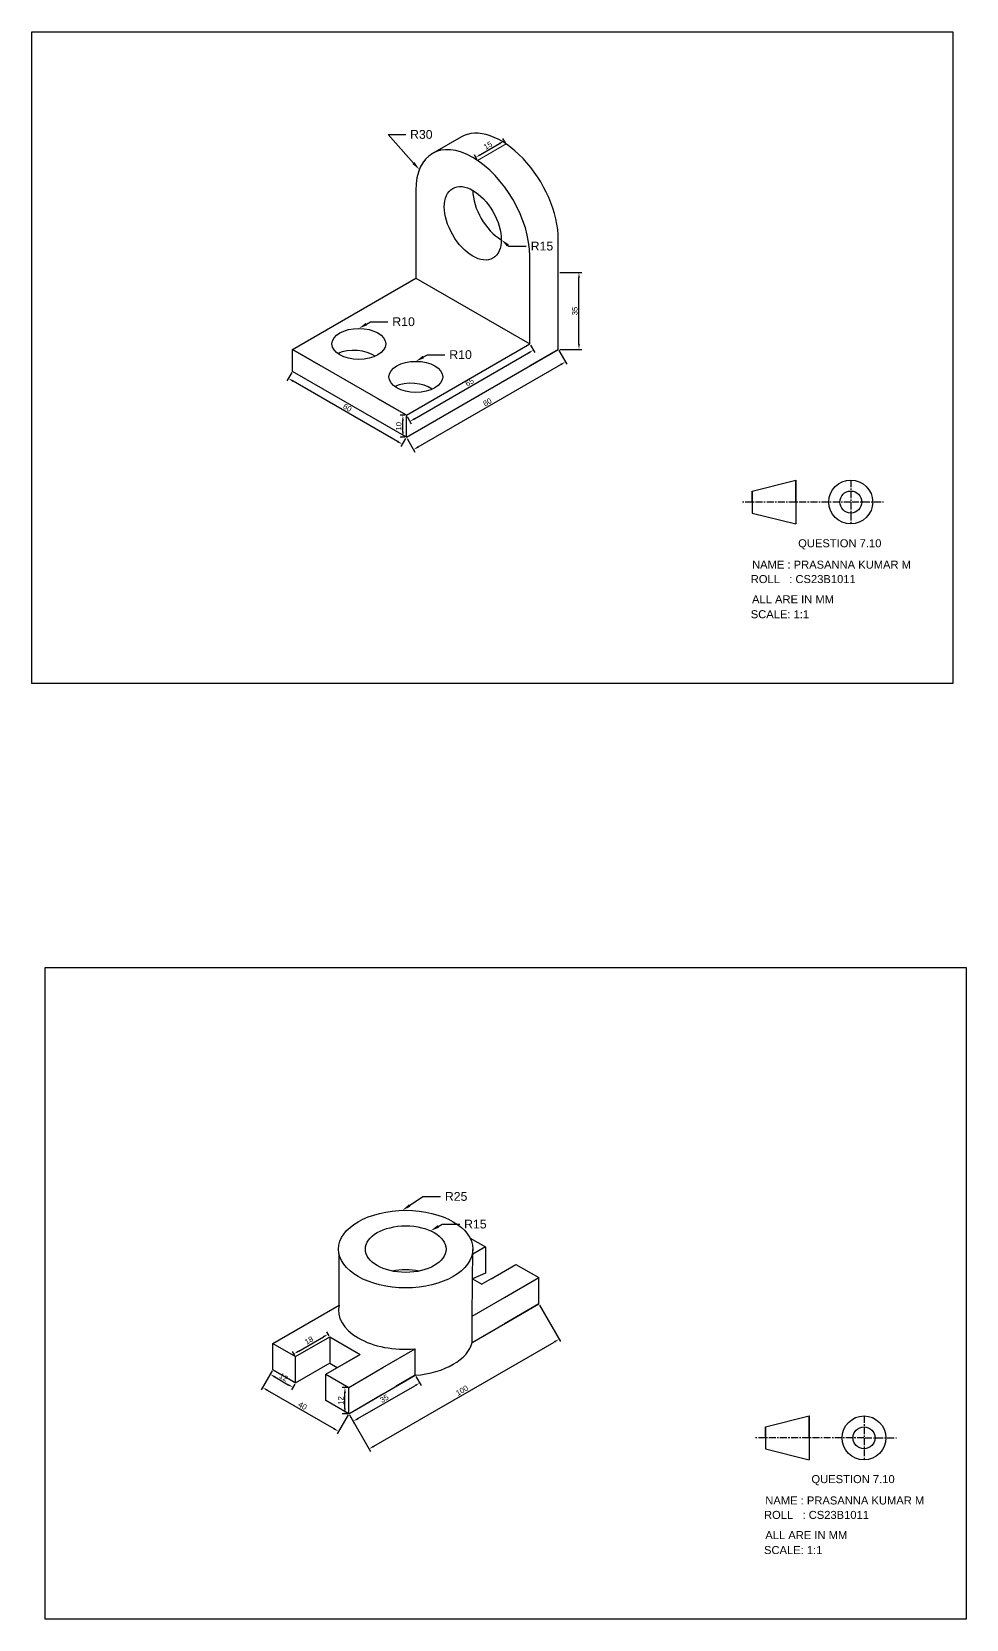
# Model space of a CAD drawing. Header units: millimetres. Extents: x -5 to 7830, y -5 to 1402.
# Drawn here: x 7404 to 7830, y 335 to 1058 of the extents above; entities that cross this region are included whole.
import ezdxf
from ezdxf import colors
from ezdxf.entities.mleader import LeaderData, LeaderLine
from ezdxf.math import Vec2, Vec3

# ---------------------------------------------------------------- set-up
doc = ezdxf.new("R2010")
doc.units = ezdxf.units.MM
doc.header["$PDMODE"] = 3
doc.header["$PDSIZE"] = 2
doc.linetypes.add('CENTER', pattern=[50.8, 31.75, -6.35, 6.35, -6.35])
doc.styles.get("Standard").update_dxf_attribs({"font": 'arial.ttf'})
doc.dimstyles.new('ISO-25', dxfattribs={"dimtxt": 2.5, "dimasz": 2.5, "dimexe": 1.25, "dimexo": 0.625, "dimtad": 1, "dimtxsty": 'Standard', "dimcen": 2.5, "dimadec": 0, "dimazin": 0, "dimtfac": 1, "dimtmove": 0, "dimatfit": 3, "dimfxl": 1, "dimarcsym": 0})

# ---------------------------------------------------------------- blocks, each defined once
blk = doc.blocks.new('*D46')
at = {"color": 0, "linetype": 'ByBlock', "lineweight": -2, "transparency": 16777216}
for p, q in [((7644.03, 913.14), (7647.61, 906.94)), ((7579.87, 869.27), (7644.82, 906.77)), ((7574.75, 873.14), (7578.33, 866.94))]:
    blk.add_line(p, q, dxfattribs=at)
at = {"color": 0, "linetype": 'ByBlock', "lineweight": 30, "transparency": 16777216}
for points in [[(7644.61, 907.13), (7645.03, 906.41), (7646.99, 908.02)], [(7579.66, 869.63), (7580.08, 868.91), (7577.7, 868.02)]]:
    blk.add_solid(points, dxfattribs=at)
at = {"layer": 'Defpoints', "color": 0, "linetype": 'ByBlock', "lineweight": 30, "transparency": 16777216}
for p in [(7643.72, 913.68), (7646.99, 908.02), (7574.44, 873.68)]:
    blk.add_point(p, dxfattribs=at)
at = {"color": 0, "linetype": 'ByBlock', "lineweight": 5, "transparency": 16777216, "insert": (7611.39, 889.67), "char_height": 2.5, "attachment_point": 5, "rotation": 30}
blk.add_mtext('80', dxfattribs=at)
blk = doc.blocks.new('*D47')
at = {"color": 0, "linetype": 'ByBlock', "lineweight": -2, "transparency": 16777216}
for p, q in [((7578.23, 882.11), (7630.19, 912.11)), ((7631.04, 915.64), (7632.98, 912.28)), ((7574.75, 883.14), (7576.69, 879.78))]:
    blk.add_line(p, q, dxfattribs=at)
at = {"color": 0, "linetype": 'ByBlock', "lineweight": 30, "transparency": 16777216}
for points in [[(7629.98, 912.47), (7630.4, 911.75), (7632.36, 913.36)], [(7578.02, 882.47), (7578.44, 881.75), (7576.07, 880.86)]]:
    blk.add_solid(points, dxfattribs=at)
at = {"layer": 'Defpoints', "color": 0, "linetype": 'ByBlock', "lineweight": 30, "transparency": 16777216}
for p in [(7630.73, 916.18), (7632.36, 913.36), (7574.44, 883.68)]:
    blk.add_point(p, dxfattribs=at)
at = {"color": 0, "linetype": 'ByBlock', "lineweight": 5, "transparency": 16777216, "insert": (7603.26, 898.76), "char_height": 2.5, "attachment_point": 5, "rotation": 30}
blk.add_mtext('65', dxfattribs=at)
blk = doc.blocks.new('*D48')
at = {"color": 0, "linetype": 'ByBlock', "lineweight": -2, "transparency": 16777216}
for p, q in [((7522.16, 903.14), (7520, 899.4)), ((7570.42, 871.74), (7522.79, 899.24)), ((7574.12, 873.14), (7571.96, 869.4))]:
    blk.add_line(p, q, dxfattribs=at)
at = {"color": 0, "linetype": 'ByBlock', "lineweight": 30, "transparency": 16777216}
for points in [[(7523, 899.6), (7522.58, 898.87), (7520.63, 900.49)], [(7570.63, 872.1), (7570.22, 871.37), (7572.59, 870.49)]]:
    blk.add_solid(points, dxfattribs=at)
at = {"layer": 'Defpoints', "color": 0, "linetype": 'ByBlock', "lineweight": 30, "transparency": 16777216}
for p in [(7520.63, 900.49), (7522.47, 903.68), (7574.44, 873.68)]:
    blk.add_point(p, dxfattribs=at)
at = {"color": 0, "linetype": 'ByBlock', "lineweight": 5, "transparency": 16777216, "insert": (7547.56, 887.13), "char_height": 2.5, "attachment_point": 5, "rotation": 330}
blk.add_mtext('60', dxfattribs=at)
blk = doc.blocks.new('*D49')
at = {"color": 0, "linetype": 'ByBlock', "lineweight": -2, "transparency": 16777216}
for p, q in [((7573.81, 883.68), (7571.61, 883.68)), ((7572.86, 876.18), (7572.86, 881.18)), ((7573.81, 873.68), (7571.61, 873.68))]:
    blk.add_line(p, q, dxfattribs=at)
at = {"color": 0, "linetype": 'ByBlock', "lineweight": 5, "transparency": 16777216}
for points in [[(7572.45, 881.18), (7573.28, 881.18), (7572.86, 883.68)], [(7572.45, 876.18), (7573.28, 876.18), (7572.86, 873.68)]]:
    blk.add_solid(points, dxfattribs=at)
at = {"layer": 'Defpoints', "color": 0, "linetype": 'ByBlock', "lineweight": 5, "transparency": 16777216}
for p in [(7572.86, 883.68), (7574.44, 883.68), (7574.44, 873.68)]:
    blk.add_point(p, dxfattribs=at)
at = {"color": 0, "linetype": 'ByBlock', "lineweight": 5, "transparency": 16777216, "insert": (7570.96, 878.68), "char_height": 2.5, "attachment_point": 5, "rotation": 90}
blk.add_mtext('10', dxfattribs=at)
blk = doc.blocks.new('*D50')
at = {"color": 0, "linetype": 'ByBlock', "lineweight": -2, "transparency": 16777216}
for p, q in [((7644.34, 948.68), (7654.38, 948.68)), ((7653.13, 916.18), (7653.13, 946.18)), ((7644.34, 913.68), (7654.38, 913.68))]:
    blk.add_line(p, q, dxfattribs=at)
at = {"color": 0, "linetype": 'ByBlock', "lineweight": 5, "transparency": 16777216}
for points in [[(7652.71, 946.18), (7653.55, 946.18), (7653.13, 948.68)], [(7652.71, 916.18), (7653.55, 916.18), (7653.13, 913.68)]]:
    blk.add_solid(points, dxfattribs=at)
at = {"layer": 'Defpoints', "color": 0, "linetype": 'ByBlock', "lineweight": 5, "transparency": 16777216}
for p in [(7643.72, 948.68), (7653.13, 948.68), (7643.72, 913.68)]:
    blk.add_point(p, dxfattribs=at)
at = {"color": 0, "linetype": 'ByBlock', "lineweight": 5, "transparency": 16777216, "insert": (7651.23, 931.18), "char_height": 2.5, "attachment_point": 5, "rotation": 90}
blk.add_mtext('35', dxfattribs=at)
blk = doc.blocks.new('*D51')
at = {"color": 0, "linetype": 'ByBlock', "lineweight": -2, "transparency": 16777216}
for p, q in [((7608.26, 1002.49), (7616.92, 1007.49)), ((7619.59, 1007.87), (7618.46, 1009.82)), ((7606.6, 1000.37), (7605.47, 1002.32))]:
    blk.add_line(p, q, dxfattribs=at)
at = {"color": 0, "linetype": 'ByBlock', "lineweight": 5, "transparency": 16777216}
for points in [[(7616.71, 1007.85), (7617.13, 1007.13), (7619.09, 1008.74)], [(7608.05, 1002.85), (7608.47, 1002.13), (7606.1, 1001.24)]]:
    blk.add_solid(points, dxfattribs=at)
at = {"layer": 'Defpoints', "color": 0, "linetype": 'ByBlock', "lineweight": 5, "transparency": 16777216}
for p in [(7619.09, 1008.74), (7619.91, 1007.33), (7606.92, 999.83)]:
    blk.add_point(p, dxfattribs=at)
at = {"color": 0, "linetype": 'ByBlock', "lineweight": 5, "transparency": 16777216, "insert": (7611.64, 1006.64), "char_height": 2.5, "attachment_point": 5, "rotation": 30}
blk.add_mtext('15', dxfattribs=at)
blk = doc.blocks.new('*D52')
at = {"color": 0, "linetype": 'ByBlock', "lineweight": -2, "transparency": 16777216}
for p, q in [((7547.54, 440.65), (7545.18, 440.65)), ((7546.43, 431.15), (7546.43, 438.15)), ((7547.54, 428.65), (7545.18, 428.65))]:
    blk.add_line(p, q, dxfattribs=at)
at = {"color": 0, "linetype": 'ByBlock', "lineweight": 5, "transparency": 16777216}
for points in [[(7546.02, 438.15), (7546.85, 438.15), (7546.43, 440.65)], [(7546.02, 431.15), (7546.85, 431.15), (7546.43, 428.65)]]:
    blk.add_solid(points, dxfattribs=at)
at = {"layer": 'Defpoints', "color": 0, "linetype": 'ByBlock', "lineweight": 5, "transparency": 16777216}
for p in [(7546.43, 440.65), (7548.17, 440.65), (7548.17, 428.65)]:
    blk.add_point(p, dxfattribs=at)
at = {"color": 0, "linetype": 'ByBlock', "lineweight": 5, "transparency": 16777216, "insert": (7544.55, 434.65), "char_height": 2.5, "attachment_point": 5, "rotation": 90}
blk.add_mtext('12', dxfattribs=at)
blk = doc.blocks.new('*D53')
at = {"color": 0, "linetype": 'ByBlock', "lineweight": -2, "transparency": 16777216}
for p, q in [((7552.36, 426.4), (7578.34, 441.4)), ((7578.79, 445.61), (7581.13, 441.57)), ((7548.48, 428.11), (7550.82, 424.07))]:
    blk.add_line(p, q, dxfattribs=at)
at = {"color": 0, "linetype": 'ByBlock', "lineweight": 5, "transparency": 16777216}
for points in [[(7578.13, 441.76), (7578.55, 441.04), (7580.5, 442.65)], [(7552.15, 426.76), (7552.57, 426.04), (7550.19, 425.15)]]:
    blk.add_solid(points, dxfattribs=at)
at = {"layer": 'Defpoints', "color": 0, "linetype": 'ByBlock', "lineweight": 5, "transparency": 16777216}
for p in [(7578.48, 446.15), (7580.5, 442.65), (7548.17, 428.65)]:
    blk.add_point(p, dxfattribs=at)
at = {"color": 0, "linetype": 'ByBlock', "lineweight": 5, "transparency": 16777216, "insert": (7564.4, 435.55), "char_height": 2.5, "attachment_point": 5, "rotation": 30}
blk.add_mtext('35', dxfattribs=at)
blk = doc.blocks.new('*D54')
at = {"color": 0, "linetype": 'ByBlock', "lineweight": -2, "transparency": 16777216}
for p, q in [((7635.08, 478.11), (7644.68, 461.49)), ((7559.62, 413.82), (7641.89, 461.32)), ((7548.48, 428.11), (7558.08, 411.49))]:
    blk.add_line(p, q, dxfattribs=at)
at = {"color": 0, "linetype": 'ByBlock', "lineweight": 5, "transparency": 16777216}
for points in [[(7641.68, 461.69), (7642.1, 460.96), (7644.05, 462.57)], [(7559.41, 414.19), (7559.83, 413.46), (7557.45, 412.57)]]:
    blk.add_solid(points, dxfattribs=at)
at = {"layer": 'Defpoints', "color": 0, "linetype": 'ByBlock', "lineweight": 5, "transparency": 16777216}
for p in [(7634.77, 478.65), (7644.05, 462.57), (7548.17, 428.65)]:
    blk.add_point(p, dxfattribs=at)
at = {"color": 0, "linetype": 'ByBlock', "lineweight": 5, "transparency": 16777216, "insert": (7599.8, 439.22), "char_height": 2.5, "attachment_point": 5, "rotation": 30}
blk.add_mtext('100', dxfattribs=at)
blk = doc.blocks.new('*D55')
at = {"color": 0, "linetype": 'ByBlock', "lineweight": -2, "transparency": 16777216}
for p, q in [((7513.22, 448.11), (7511.73, 445.54)), ((7514.52, 445.37), (7520.58, 441.87)), ((7523.61, 442.11), (7522.12, 439.54))]:
    blk.add_line(p, q, dxfattribs=at)
at = {"color": 0, "linetype": 'ByBlock', "lineweight": 5, "transparency": 16777216}
for points in [[(7514.73, 445.73), (7514.31, 445.01), (7512.35, 446.62)], [(7520.79, 442.23), (7520.37, 441.51), (7522.75, 440.62)]]:
    blk.add_solid(points, dxfattribs=at)
at = {"layer": 'Defpoints', "color": 0, "linetype": 'ByBlock', "lineweight": 5, "transparency": 16777216}
for p in [(7513.53, 448.65), (7523.92, 442.65), (7522.75, 440.62)]:
    blk.add_point(p, dxfattribs=at)
at = {"color": 0, "linetype": 'ByBlock', "lineweight": 5, "transparency": 16777216, "insert": (7518.49, 445.25), "char_height": 2.5, "attachment_point": 5, "rotation": 330}
blk.add_mtext('12', dxfattribs=at)
blk = doc.blocks.new('*D56')
at = {"color": 0, "linetype": 'ByBlock', "lineweight": -2, "transparency": 16777216}
for p, q in [((7525.35, 457.17), (7536.61, 463.67)), ((7539.2, 464.2), (7538.15, 466)), ((7523.61, 455.2), (7522.56, 457))]:
    blk.add_line(p, q, dxfattribs=at)
at = {"color": 0, "linetype": 'ByBlock', "lineweight": 5, "transparency": 16777216}
for points in [[(7536.4, 464.03), (7536.82, 463.31), (7538.78, 464.92)], [(7525.15, 457.53), (7525.56, 456.81), (7523.19, 455.92)]]:
    blk.add_solid(points, dxfattribs=at)
at = {"layer": 'Defpoints', "color": 0, "linetype": 'ByBlock', "lineweight": 5, "transparency": 16777216}
for p in [(7538.78, 464.92), (7539.51, 463.65), (7523.92, 454.65)]:
    blk.add_point(p, dxfattribs=at)
at = {"color": 0, "linetype": 'ByBlock', "lineweight": 5, "transparency": 16777216, "insert": (7530.03, 462.07), "char_height": 2.5, "attachment_point": 5, "rotation": 30}
blk.add_mtext('18', dxfattribs=at)
blk = doc.blocks.new('*D57')
at = {"color": 0, "linetype": 'ByBlock', "lineweight": -2, "transparency": 16777216}
for p, q in [((7513.22, 448.11), (7508.25, 439.51)), ((7511.04, 439.34), (7541.35, 421.84)), ((7547.86, 428.11), (7542.89, 419.51))]:
    blk.add_line(p, q, dxfattribs=at)
at = {"color": 0, "linetype": 'ByBlock', "lineweight": 5, "transparency": 16777216}
for points in [[(7511.25, 439.7), (7510.83, 438.98), (7508.87, 440.59)], [(7541.56, 422.2), (7541.14, 421.48), (7543.51, 420.59)]]:
    blk.add_solid(points, dxfattribs=at)
at = {"layer": 'Defpoints', "color": 0, "linetype": 'ByBlock', "lineweight": 5, "transparency": 16777216}
for p in [(7513.53, 448.65), (7548.17, 428.65), (7543.51, 420.59)]:
    blk.add_point(p, dxfattribs=at)
at = {"color": 0, "linetype": 'ByBlock', "lineweight": 5, "transparency": 16777216, "insert": (7527.14, 432.24), "char_height": 2.5, "attachment_point": 5, "rotation": 330}
blk.add_mtext('40', dxfattribs=at)

msp = doc.modelspace()

# ---------------------------------------------------------------- linework, layer by layer
at = {"lineweight": 30}
for p, q in [((7599.595, 1010.633), (7586.377, 1003.005)), ((7578.765, 986.184), (7578.765, 946.184)), ((7643.717, 913.684), (7643.717, 963.684)), ((7630.727, 916.184), (7630.727, 956.184)), ((7643.717, 913.684), (7643.717, 948.684)), ((7643.717, 913.684), (7643.717, 948.684)), ((7522.474, 913.684), (7578.765, 946.184)), ((7578.765, 946.184), (7630.727, 916.184)), ((7574.435, 883.684), (7522.474, 913.684)), ((7522.474, 903.684), (7522.474, 913.684)), ((7522.474, 913.684), (7535.464, 906.184)), ((7574.435, 883.684), (7630.727, 916.184)), ((7574.435, 883.684), (7630.727, 916.184)), ((7574.435, 873.684), (7643.717, 913.684)), ((7643.717, 913.684), (7630.727, 906.184)), ((7574.435, 873.684), (7522.474, 903.684)), ((7574.435, 883.684), (7561.445, 891.184)), ((7574.435, 873.684), (7574.435, 883.684)), ((7574.435, 873.684), (7574.435, 883.684)), ((7603.486, 508.717), (7610.523, 504.654)), ((7543.839, 478.154), (7543.839, 501.154)), ((7604.46, 473.154), (7604.768, 503.551)), ((7610.523, 504.654), (7604.745, 501.318)), ((7610.523, 504.654), (7610.523, 492.654)), ((7610.523, 492.654), (7604.631, 490.055)), ((7613.121, 490.154), (7624.379, 496.654)), ((7624.379, 496.654), (7634.771, 490.654)), ((7604.631, 490.055), (7608.791, 487.654)), ((7613.121, 490.154), (7608.791, 487.654)), ((7619.183, 481.654), (7634.771, 490.654)), ((7634.771, 478.654), (7634.771, 490.654)), ((7513.528, 460.654), (7543.839, 478.154)), ((7604.46, 473.154), (7619.183, 481.654)), ((7604.46, 461.154), (7634.771, 478.654)), ((7634.771, 478.654), (7619.183, 469.654)), ((7604.46, 461.154), (7604.46, 473.154)), ((7523.92, 454.654), (7539.509, 463.654)), ((7523.92, 454.654), (7539.509, 463.654)), ((7539.509, 463.654), (7539.509, 451.654)), ((7539.509, 463.654), (7553.365, 455.654)), ((7604.46, 461.154), (7613.121, 466.154)), ((7513.528, 448.654), (7513.528, 460.654)), ((7513.528, 460.654), (7523.92, 454.654)), ((7513.528, 448.654), (7513.528, 460.654)), ((7563.757, 449.654), (7578.48, 458.154)), ((7578.48, 446.154), (7578.48, 458.154)), ((7513.528, 448.654), (7523.92, 442.654)), ((7523.92, 442.654), (7513.528, 448.654)), ((7523.92, 442.654), (7523.92, 454.654)), ((7523.92, 442.654), (7538.689, 451.181)), ((7537.777, 446.654), (7553.365, 455.654)), ((7537.777, 446.654), (7552.546, 455.181)), ((7538.689, 451.181), (7539.509, 451.654)), ((7539.509, 451.654), (7542.973, 449.654)), ((7548.169, 440.654), (7563.757, 449.654)), ((7537.777, 434.654), (7537.777, 446.654)), ((7537.777, 446.654), (7548.169, 440.654)), ((7548.169, 428.654), (7578.48, 446.154)), ((7548.169, 428.654), (7578.48, 446.154)), ((7578.48, 446.154), (7569.819, 441.154)), ((7548.169, 428.654), (7537.777, 434.654)), ((7548.169, 428.654), (7537.777, 434.654)), ((7548.169, 428.654), (7548.169, 440.654)), ((7548.169, 428.654), (7548.169, 440.654)), ((7548.169, 428.654), (7563.757, 437.654))]:
    msp.add_line(p, q, dxfattribs=at)
at = {"color": 3, "linetype": 'ByBlock', "lineweight": 5}
for p, q in [((7606.915, 999.827), (7619.905, 1007.327)), ((7643.717, 913.684), (7630.727, 906.184))]:
    msp.add_line(p, q, dxfattribs=at)
for p, q in [((7732.061, 849.139), (7752.061, 854.139)), ((7752.061, 844.139), (7752.061, 854.139)), ((7752.061, 854.139), (7752.061, 834.139)), ((7732.061, 844.139), (7732.061, 849.139)), ((7732.061, 849.139), (7732.061, 839.139)), ((7732.061, 839.139), (7752.061, 834.139)), ((7738.109, 422.631), (7758.109, 427.631)), ((7758.109, 417.631), (7758.109, 427.631)), ((7758.109, 427.631), (7758.109, 407.631)), ((7738.109, 417.631), (7738.109, 422.631)), ((7738.109, 422.631), (7738.109, 412.631)), ((7738.109, 412.631), (7758.109, 407.631))]:
    msp.add_line(p, q)
at = {"linetype": 'CENTER', "ltscale": 0.1}
for p, q in [((7777.061, 854.139), (7777.061, 834.139)), ((7732.061, 844.139), (7727.513, 844.139)), ((7752.061, 844.139), (7732.061, 844.139)), ((7777.061, 844.139), (7752.061, 844.139)), ((7777.506, 844.204), (7791.903, 844.204)), ((7783.109, 427.631), (7783.109, 407.631)), ((7738.109, 417.631), (7733.561, 417.631)), ((7758.109, 417.631), (7738.109, 417.631)), ((7783.109, 417.631), (7758.109, 417.631)), ((7783.553, 417.696), (7797.951, 417.696))]:
    msp.add_line(p, q, dxfattribs=at)
for points in [[(7403.654, 1058.47), (7823.654, 1058.47), (7823.654, 761.47), (7403.654, 761.47)], [(7409.702, 631.963), (7829.702, 631.963), (7829.702, 334.963), (7409.702, 334.963)]]:
    msp.add_lwpolyline(points, close=True)
for centre, radius in [((7777.061, 844.139), 10), ((7777.061, 844.139), 5), ((7783.109, 417.631), 10), ((7783.109, 417.631), 5)]:
    msp.add_circle(centre, radius)
at = {"lineweight": 30}
for centre, major_axis, start_param, end_param in [((7617.737, 978.684), (18.371, -31.82), 7.0685835, 9.4288677), ((7604.746, 971.184), (18.371, -31.82), 0.7853982, 3.9269908), ((7617.737, 978.684), (9.186, -15.91), 3.9269908, 5.4977871), ((7550.537, 906.184), (-12.247, 0), 3.806374, 5.3603328), ((7576.518, 891.184), (-12.247, 0), 3.806374, 5.3603328), ((7574.15, 483.654), (-18.371, 0), 4.3725521, 5.0522259), ((7574.15, 475.654), (-30.619, 0), -0.1418971, 1.7126934), ((7574.15, 463.654), (-30.619, 0), 7.9958787, 9.2828809)]:
    msp.add_ellipse(centre, major_axis=major_axis, ratio=0.5773503, start_param=start_param, end_param=end_param, dxfattribs=at)
for centre, major_axis in [((7604.746, 971.184), (9.186, -15.91)), ((7552.785, 916.184), (-12.247, 0)), ((7578.765, 901.184), (-12.247, 0)), ((7574.15, 503.654), (-30.619, 0)), ((7574.15, 503.654), (-18.371, 0))]:
    msp.add_ellipse(centre, major_axis=major_axis, ratio=0.5773503, dxfattribs=at)

# ---------------------------------------------------------------- texts
for s, height, p in [('QUESTION 7.10', 3.64682, (7753.072, 823.515)), ('ROLL   : CS23B1011', 3.64682, (7731.447, 807.203)), ('NAME : PRASANNA KUMAR M', 3.64682, (7732.041, 813.78)), ('ALL ARE IN MM', 3.64682, (7732.041, 797.993)), ('SCALE: 1:1', 3.6468, (7731.447, 791.182)), ('QUESTION 7.10', 3.64682, (7759.12, 397.007)), ('NAME : PRASANNA KUMAR M', 3.64682, (7738.089, 387.272)), ('ROLL   : CS23B1011', 3.64682, (7737.495, 380.695)), ('ALL ARE IN MM', 3.64682, (7738.089, 371.485)), ('SCALE: 1:1', 3.6468, (7737.495, 364.675))]:
    msp.add_text(s, height=height).set_placement(p)

# ---------------------------------------------------------------- dimensions: what is measured, and where the dimension line sits
at = {"color": 3, "linetype": 'ByBlock', "lineweight": 5}
for p1, p2, distance, picture, middle in [((7606.915, 999.827), (7619.905, 1007.327), 1.634, '*D51', (7611.642, 1006.639)), ((7643.717, 913.684), (7643.717, 948.684), -9.412, '*D50', (7651.227, 931.184)), ((7574.435, 883.684), (7630.727, 916.184), -3.26, '*D47', (7603.261, 898.757)), ((7574.435, 873.684), (7643.717, 913.684), -6.539, '*D46', (7611.395, 889.668)), ((7574.435, 873.684), (7522.474, 903.684), 3.693, '*D48', (7547.559, 887.132)), ((7548.169, 428.654), (7634.771, 478.654), -18.567, '*D54', (7599.803, 439.221)), ((7523.92, 454.654), (7539.509, 463.654), 1.461, '*D56', (7530.033, 462.066)), ((7513.528, 448.654), (7548.169, 428.654), -9.311, '*D57', (7527.143, 432.237)), ((7513.528, 448.654), (7523.92, 442.654), -2.349, '*D55', (7518.489, 445.248)), ((7548.169, 428.654), (7578.48, 446.154), -4.046, '*D53', (7564.396, 435.547))]:
    dim = msp.add_aligned_dim(p1=p1, p2=p2, distance=distance, dimstyle='ISO-25', dxfattribs=at)
    dim.commit()
    dim.dimension.update_dxf_attribs({"geometry": picture, "text_midpoint": middle})
for base, p1, p2, picture, middle in [((7572.863, 883.684), (7574.435, 873.684), (7574.435, 883.684), '*D49', (7570.962, 878.684)), ((7546.432, 440.654), (7548.169, 428.654), (7548.169, 440.654), '*D52', (7544.552, 434.654))]:
    dim = msp.add_linear_dim(base=base, p1=p1, p2=p2, angle=90, dimstyle='ISO-25', dxfattribs=at)
    dim.commit()
    dim.dimension.update_dxf_attribs({"geometry": picture, "text_midpoint": middle})

# ---------------------------------------------------------------- leaders
ml = msp.add_multileader_mtext('Standard', dxfattribs=at)
ml.set_content('R30', color=3)
ml.set_leader_properties()
ml.build(insert=Vec2(0, 0))
ctx = ml.context
ctx.base_point, ctx.plane_origin = Vec3(7574.136, 1011.648), Vec3(7562.736, 1014.582)
notes = []
notes.append((ctx, [(0, (1, 1, 0), (7566.136, 1011.648), (1, 0), 8, [(0, [(7580.369, 995.634)], 0, [])])]))
ctx.mtext.insert, ctx.mtext.flow_direction = Vec3(7576.136, 1013.684), 5
ml = msp.add_multileader_mtext('Standard', dxfattribs=at)
ml.set_content('R15', color=3)
ml.set_leader_properties()
ml.build(insert=Vec2(0, 0))
ctx = ml.context
ctx.base_point, ctx.plane_origin = Vec3(7629.136, 960.75), Vec3(7617.737, 963.684)
notes.append((ctx, [(0, (1, 1, 0), (7621.136, 960.75), (1, 0), 8, [(0, [(7617.737, 963.684)], 0, [])])]))
ctx.mtext.insert, ctx.mtext.flow_direction = Vec3(7631.136, 962.784), 5
ml = msp.add_multileader_mtext('Standard', dxfattribs=at)
ml.set_content('R10', color=3)
ml.set_leader_properties()
ml.build(insert=Vec2(0, 0))
ctx = ml.context
ctx.base_point, ctx.plane_origin = Vec3(7566.056, 926.298), Vec3(7552.785, 923.255)
notes.append((ctx, [(0, (1, 1, 0), (7558.056, 926.298), (1, 0), 8, [(0, [(7552.785, 923.255)], 0, [])])]))
ctx.mtext.insert, ctx.mtext.flow_direction = Vec3(7568.056, 928.332), 5
ml = msp.add_multileader_mtext('Standard', dxfattribs=at)
ml.set_content('R10', color=3)
ml.set_leader_properties()
ml.build(insert=Vec2(0, 0))
ctx = ml.context
ctx.base_point, ctx.plane_origin = Vec3(7592.037, 911.298), Vec3(7578.765, 908.255)
notes.append((ctx, [(0, (1, 1, 0), (7584.037, 911.298), (1, 0), 8, [(0, [(7578.765, 908.255)], 0, [])])]))
ctx.mtext.insert, ctx.mtext.flow_direction = Vec3(7594.037, 913.332), 5
ml = msp.add_multileader_mtext('Standard', dxfattribs=at)
ml.set_content('R25', color=3)
ml.set_leader_properties()
ml.build(insert=Vec2(0, 0))
ctx = ml.context
ctx.base_point, ctx.plane_origin = Vec3(7590.028, 527.636), Vec3(7576.757, 524.592)
notes.append((ctx, [(0, (1, 1, 0), (7582.028, 527.636), (1, 0), 8, [(0, [(7572.633, 521.31)], 0, [])])]))
ctx.mtext.insert, ctx.mtext.flow_direction = Vec3(7592.028, 529.67), 5
ml = msp.add_multileader_mtext('Standard', dxfattribs=at)
ml.set_content('R15', color=3)
ml.set_leader_properties()
ml.build(insert=Vec2(0, 0))
ctx = ml.context
ctx.base_point, ctx.plane_origin = Vec3(7598.781, 515.033), Vec3(7585.51, 511.99)
notes.append((ctx, [(0, (1, 1, 0), (7590.781, 515.033), (1, 0), 8, [(0, [(7585.51, 511.99)], 0, [])])]))
ctx.mtext.insert, ctx.mtext.flow_direction = Vec3(7600.781, 517.067), 5
for ctx, leaders in notes:
    for number, flags, end, landing, length, lines in leaders:
        leader = LeaderData()
        leader.index, (leader.has_last_leader_line, leader.has_dogleg_vector, leader.attachment_direction) = number, flags
        leader.last_leader_point, leader.dogleg_vector, leader.dogleg_length = Vec3(end), Vec3(landing), length
        for number, points, colour, breaks in lines:
            line = LeaderLine()
            line.index, line.vertices, line.color, line.breaks = number, Vec3.list(points), colors.encode_raw_color(colour), breaks
            leader.lines.append(line)
        ctx.leaders.append(leader)

doc.saveas('drawing.dxf')
